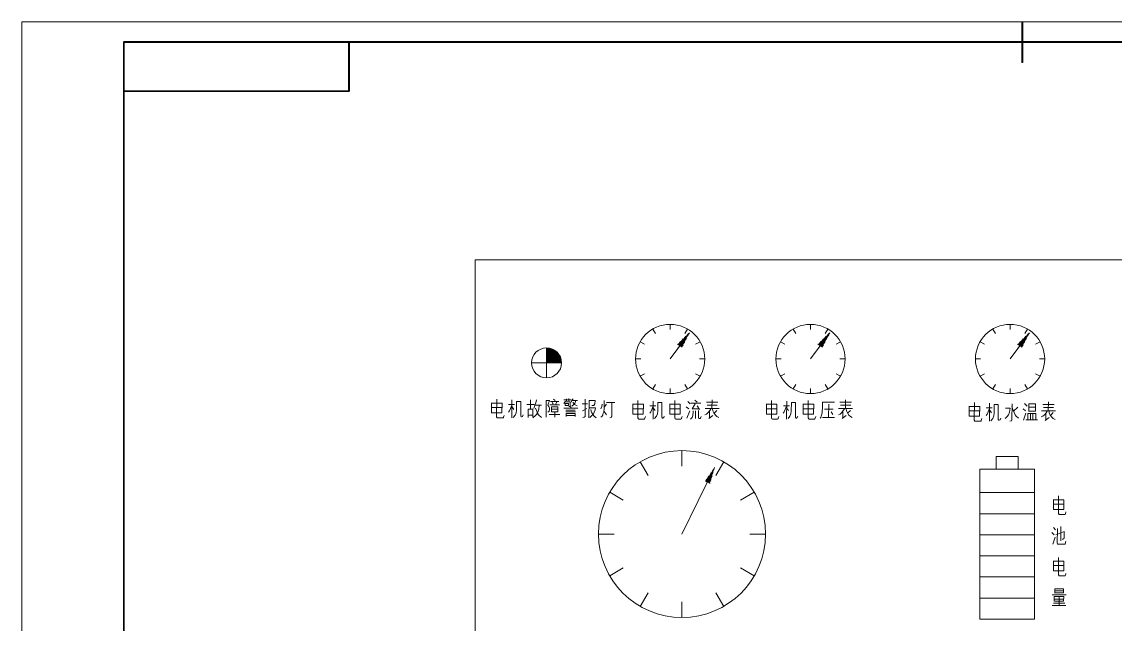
# Model space of a CAD drawing. Header units: millimetres. Extents: x 184 to 672, y 418 to 715.
# Drawn here: x 183.5 to 450.5, y 567.7 to 714.8 of the extents above; entities that cross this region are included whole.
import ezdxf

# ---------------------------------------------------------------- set-up
doc = ezdxf.new("R2010")
doc.units = ezdxf.units.MM
doc.layers.add('1', color=7, linetype='Continuous', lineweight=18)

msp = doc.modelspace()

# ---------------------------------------------------------------- linework, layer by layer
at = {"layer": '1', "color": 7, "linetype": 'Continuous'}
for p, q in [((672.18615, 714.79805), (183.54025, 714.79805)), ((183.54025, 714.79805), (183.54025, 417.9979)), ((427.7615, 704.8936), (427.7615, 714.79805)), ((427.9649, 714.79805), (427.9649, 704.8936)), ((208.34375, 422.89645), (208.34375, 709.89385)), ((208.4398, 709.7978), (208.4398, 709.99555)), ((208.4398, 709.99555), (667.2876, 709.99555)), ((667.2876, 709.7978), (208.4398, 709.7978)), ((208.5415, 709.89385), (208.5415, 422.89645)), ((263.34085, 697.8989), (263.34085, 709.89385)), ((263.34085, 709.89385), (263.54425, 709.89385)), ((263.54425, 709.89385), (263.54425, 697.8989)), ((427.9649, 704.8936), (427.7615, 704.8936)), ((208.4398, 697.99495), (263.44255, 697.99495)), ((263.44255, 697.7972), (208.4398, 697.7972)), ((263.44255, 697.99495), (263.44255, 697.7972))]:
    msp.add_line(p, q, dxfattribs=at)
at = {"layer": '1', "color": 1, "linetype": 'Continuous'}
for p, q in [((294.26895, 656.7104), (553.6548, 656.7104)), ((294.26895, 656.7104), (294.26895, 510.0025)), ((341.85325, 640.9243), (341.85325, 639.66435)), ((376.1318, 640.9243), (376.1318, 639.66435)), ((424.8687, 640.9243), (424.8687, 639.66435)), ((337.62705, 639.78865), (338.25985, 638.6982)), ((342.81375, 633.7714), (346.56535, 638.879)), ((346.345, 638.66995), (344.1528, 635.68675)), ((346.2885, 638.3366), (344.2771, 635.59635)), ((346.07945, 639.78865), (345.4523, 638.6982)), ((371.9056, 639.78865), (372.53275, 638.6982)), ((377.08665, 633.7714), (380.83825, 638.879)), ((380.62355, 638.66995), (378.43135, 635.68675)), ((380.56705, 638.3366), (378.55, 635.59635)), ((380.358, 639.78865), (379.7252, 638.6982)), ((420.6425, 639.78865), (421.2753, 638.6982)), ((425.8292, 633.7714), (429.5808, 638.879)), ((429.36045, 638.66995), (427.16825, 635.68675)), ((429.30395, 638.3366), (427.29255, 635.59635)), ((429.0949, 639.78865), (428.46775, 638.6982)), ((334.5365, 636.6981), (335.62695, 636.0653)), ((341.85325, 632.4719), (345.60485, 637.5795)), ((343.72905, 636.1218), (343.67255, 636.0427)), ((344.38445, 636.76025), (343.7912, 635.9523)), ((345.03985, 637.39305), (343.9155, 635.8619)), ((345.6896, 638.0315), (344.03415, 635.77715)), ((345.87605, 637.523), (344.39575, 635.5116)), ((345.4636, 636.7094), (344.52005, 635.4212)), ((345.05115, 635.8958), (344.6387, 635.3308)), ((349.17565, 636.6981), (348.0852, 636.0653)), ((368.8094, 636.6981), (369.89985, 636.0653)), ((376.1318, 632.4719), (379.8834, 637.5795)), ((378.0076, 636.1218), (377.94545, 636.0427)), ((378.65735, 636.76025), (378.06975, 635.9523)), ((379.31275, 637.39305), (378.1884, 635.8619)), ((379.96815, 638.0315), (378.30705, 635.77715)), ((380.1546, 637.523), (378.6743, 635.5116)), ((379.74215, 636.7094), (378.79295, 635.4212)), ((379.3297, 635.8958), (378.9116, 635.3308)), ((383.44855, 636.6981), (382.3581, 636.0653)), ((417.55195, 636.6981), (418.6424, 636.0653)), ((424.8687, 632.4719), (428.6203, 637.5795)), ((426.7445, 636.1218), (426.688, 636.0427)), ((427.3999, 636.76025), (426.80665, 635.9523)), ((428.0553, 637.39305), (426.93095, 635.8619)), ((428.70505, 638.0315), (427.0496, 635.77715)), ((428.8915, 637.523), (427.4112, 635.5116)), ((428.47905, 636.7094), (427.5355, 635.4212)), ((428.0666, 635.8958), (427.65415, 635.3308)), ((432.1911, 636.6981), (431.095, 636.0653)), ((311.67095, 635.1952), (311.67095, 627.85585)), ((311.67095, 635.1952), (311.67095, 631.52835)), ((311.67095, 635.0596), (312.65405, 635.0596)), ((311.67095, 634.90705), (313.08345, 634.90705)), ((311.67095, 634.76015), (313.39985, 634.76015)), ((311.67095, 634.6076), (313.6541, 634.6076)), ((311.67095, 634.4607), (313.8688, 634.4607)), ((311.67095, 634.30815), (314.05525, 634.30815)), ((311.67095, 634.16125), (314.2191, 634.16125)), ((311.67095, 634.0087), (314.366, 634.0087)), ((311.67095, 633.8618), (314.49595, 633.8618)), ((311.67095, 633.70925), (314.6146, 633.70925)), ((311.67095, 633.56235), (314.72195, 633.56235)), ((311.67095, 633.4098), (314.818, 633.4098)), ((311.67095, 633.25725), (314.90275, 633.25725)), ((311.67095, 633.11035), (314.9762, 633.11035)), ((311.67095, 632.9578), (315.044, 632.9578)), ((311.67095, 632.8109), (315.10615, 632.8109)), ((315.3378, 631.52835), (307.99845, 631.52835)), ((311.67095, 632.65835), (315.157, 632.65835)), ((311.67095, 632.51145), (315.2022, 632.51145)), ((311.67095, 632.3589), (315.24175, 632.3589)), ((311.67095, 632.212), (315.27, 632.212)), ((311.67095, 632.05945), (315.29825, 632.05945)), ((311.67095, 631.91255), (315.3152, 631.91255)), ((311.67095, 631.76), (315.3265, 631.76)), ((311.67095, 631.60745), (315.3378, 631.60745)), ((311.67095, 631.52835), (315.3378, 631.52835)), ((333.40085, 632.4719), (334.6608, 632.4719)), ((350.30565, 632.4719), (349.0457, 632.4719)), ((367.6794, 632.4719), (368.93935, 632.4719)), ((384.5842, 632.4719), (383.32425, 632.4719)), ((416.4163, 632.4719), (417.67625, 632.4719)), ((433.3211, 632.4719), (432.06115, 632.4719)), ((334.5365, 628.2457), (335.62695, 628.87285)), ((349.17565, 628.2457), (348.0852, 628.87285)), ((368.8094, 628.2457), (369.89985, 628.87285)), ((383.44855, 628.2457), (382.3581, 628.87285)), ((417.55195, 628.2457), (418.6424, 628.87285)), ((432.1911, 628.2457), (431.095, 628.87285)), ((337.62705, 625.1495), (338.25985, 626.2456)), ((341.85325, 624.0195), (341.85325, 625.27945)), ((346.07945, 625.1495), (345.4523, 626.2456)), ((371.9056, 625.1495), (372.53275, 626.2456)), ((376.1318, 624.0195), (376.1318, 625.27945)), ((380.358, 625.1495), (379.7252, 626.2456)), ((420.6425, 625.1495), (421.2753, 626.2456)), ((424.8687, 624.0195), (424.8687, 625.27945)), ((429.0949, 625.1495), (428.46775, 626.2456)), ((299.50085, 622.6183), (299.4613, 618.65765)), ((303.2242, 622.46575), (303.18465, 618.05875)), ((304.34855, 622.1211), (304.309, 619.99105)), ((304.34855, 622.1211), (305.35425, 622.1211)), ((305.35425, 622.1211), (305.35425, 618.5051)), ((307.76115, 622.5166), (307.76115, 620.13795)), ((309.0437, 621.77645), (309.19625, 622.46575)), ((311.5636, 622.31885), (312.3772, 622.31885)), ((311.5636, 622.31885), (311.5636, 618.26215)), ((312.3772, 622.31885), (311.993, 621.17755)), ((312.6484, 622.1211), (314.66545, 622.1211)), ((313.38855, 622.6635), (313.77275, 622.31885)), ((315.90845, 622.46575), (317.69385, 622.46575)), ((316.33785, 622.17195), (315.90845, 621.6239)), ((316.5695, 622.268), (316.5695, 622.71435)), ((317.15145, 622.81605), (317.15145, 622.268)), ((317.88595, 622.31885), (317.6543, 621.92335)), ((318.15715, 622.71435), (317.88595, 622.31885)), ((318.0046, 622.3697), (319.24195, 622.3697)), ((318.8182, 622.31885), (318.547, 621.6239)), ((321.10645, 622.6183), (321.10645, 618.4599)), ((321.99915, 618.05875), (322.0387, 622.31885)), ((322.0387, 622.31885), (323.54725, 622.31885)), ((323.54725, 622.31885), (323.4738, 621.477)), ((325.76205, 622.31885), (325.76205, 620.38655)), ((333.99975, 622.3471), (333.9602, 618.38645)), ((337.7231, 622.2002), (337.68355, 617.7932)), ((343.0002, 622.3471), (342.96065, 618.38645)), ((346.18115, 622.10415), (346.7631, 621.5109)), ((347.88745, 622.39795), (348.42985, 621.9064)), ((352.07975, 622.49965), (352.0402, 620.42045)), ((366.60025, 622.3471), (366.56635, 618.38645)), ((370.32925, 622.2002), (370.2897, 617.7932)), ((375.6007, 622.3471), (375.5668, 618.38645)), ((384.68025, 622.49965), (384.6407, 620.42045)), ((298.25785, 621.77645), (298.25785, 619.30175)), ((300.8173, 621.67475), (298.25785, 621.67475)), ((298.33695, 620.5843), (300.8173, 620.5843)), ((300.77775, 619.30175), (300.8173, 621.67475)), ((302.6027, 619.7933), (302.37105, 619.4995)), ((302.4106, 621.3301), (303.88525, 621.3301)), ((302.8739, 620.38655), (302.6027, 619.7933)), ((303.1112, 621.03065), (302.8739, 620.38655)), ((303.18465, 620.8329), (303.6875, 620.13795)), ((304.309, 619.99105), (304.2299, 619.34695)), ((306.83455, 621.38095), (308.6143, 621.38095)), ((307.1453, 618.2113), (307.1453, 620.1888)), ((307.1453, 620.1888), (308.30355, 620.1888)), ((308.30355, 620.1888), (308.30355, 618.30735)), ((308.54085, 620.38655), (308.84595, 621.17755)), ((308.84595, 621.17755), (309.0437, 621.77645)), ((308.9646, 621.2284), (310.3997, 621.2284)), ((309.00415, 620.48825), (309.35445, 619.4995)), ((309.35445, 619.4995), (309.46745, 619.20005)), ((309.62565, 619.74245), (309.4279, 619.30175)), ((309.7782, 620.23965), (309.62565, 619.74245)), ((309.89685, 621.2284), (309.7782, 620.23965)), ((312.1851, 619.59555), (311.95345, 619.5447)), ((311.993, 621.17755), (312.22465, 620.8329)), ((312.3433, 619.74245), (312.1851, 619.59555)), ((312.22465, 620.8329), (312.3772, 620.4374)), ((312.41675, 620.09275), (312.3433, 619.74245)), ((312.3772, 620.4374), (312.41675, 620.09275)), ((312.49585, 621.27925), (314.85755, 621.27925)), ((312.84615, 620.1888), (314.4338, 620.1888)), ((314.4338, 619.59555), (312.84615, 619.59555)), ((312.8857, 619.5447), (312.8857, 620.78205)), ((312.8857, 620.78205), (314.4338, 620.78205)), ((313.03825, 621.82165), (313.2699, 621.477)), ((313.65975, 619.5447), (313.65975, 618.26215)), ((314.20215, 621.92335), (313.85185, 621.3301)), ((314.4338, 620.78205), (314.4338, 619.59555)), ((315.87455, 620.4374), (319.2815, 620.4374)), ((316.25875, 621.9742), (317.42265, 621.9742)), ((316.99325, 621.6239), (316.25875, 621.6239)), ((316.25875, 621.6239), (316.25875, 621.13235)), ((316.25875, 621.13235), (316.99325, 621.13235)), ((318.66, 619.99105), (316.41695, 619.99105)), ((316.41695, 619.59555), (318.7391, 619.59555)), ((316.99325, 621.13235), (316.99325, 621.6239)), ((317.34355, 620.88375), (317.15145, 620.88375)), ((317.42265, 621.0815), (317.34355, 620.88375)), ((317.42265, 621.92335), (317.42265, 621.0815)), ((317.77295, 620.48825), (317.4622, 620.8329)), ((318.34925, 621.38095), (317.88595, 620.9346)), ((318.1176, 621.92335), (318.50745, 621.3301)), ((318.547, 621.6239), (318.34925, 621.38095)), ((318.50745, 621.3301), (319.12895, 621.03065)), ((320.37195, 621.477), (321.64885, 621.477)), ((320.4115, 619.7933), (321.53585, 620.38655)), ((322.0387, 620.5391), (323.62635, 620.5391)), ((322.46245, 620.13795), (322.5811, 619.69725)), ((322.5811, 619.69725), (322.73365, 619.34695)), ((323.24215, 621.13235), (322.73365, 621.0815)), ((323.27605, 619.4995), (323.0444, 618.95145)), ((323.4738, 621.477), (323.24215, 621.13235)), ((323.54725, 620.0419), (323.27605, 619.4995)), ((323.62635, 620.5391), (323.54725, 620.0419)), ((325.1462, 620.8329), (324.94845, 620.2905)), ((325.21965, 621.42615), (325.1462, 620.8329)), ((325.64905, 619.59555), (325.5304, 619.20005)), ((325.6886, 619.7933), (325.64905, 619.59555)), ((325.7225, 620.09275), (325.6886, 619.7933)), ((326.30445, 621.42615), (325.7225, 620.73685)), ((325.76205, 620.38655), (325.7225, 620.09275)), ((325.76205, 619.6464), (326.344, 618.8554)), ((326.344, 621.8725), (328.36105, 621.8725)), ((327.587, 621.82165), (327.587, 618.5051)), ((332.7624, 621.5109), (332.7624, 619.03055)), ((335.3162, 621.4092), (332.7624, 621.4092)), ((332.83585, 620.31875), (335.3162, 620.31875)), ((335.27665, 619.03055), (335.3162, 621.4092)), ((337.10725, 619.52775), (336.86995, 619.2283)), ((336.9095, 621.06455), (338.38415, 621.06455)), ((337.37845, 620.121), (337.10725, 619.52775)), ((337.6101, 620.7651), (337.37845, 620.121)), ((337.68355, 620.56735), (338.19205, 619.8724)), ((338.8079, 619.7255), (338.73445, 619.0814)), ((338.84745, 621.85555), (338.8079, 619.7255)), ((338.84745, 621.85555), (339.85315, 621.85555)), ((339.85315, 621.85555), (339.85315, 618.23955)), ((341.7572, 621.5109), (341.7572, 619.03055)), ((344.31665, 621.4092), (341.7572, 621.4092)), ((341.8363, 620.31875), (344.31665, 620.31875)), ((344.2771, 619.03055), (344.31665, 621.4092)), ((345.79695, 620.81595), (346.4128, 620.2679)), ((345.9495, 618.0418), (346.684, 619.8272)), ((346.9213, 621.6578), (349.3621, 621.6578)), ((347.96655, 621.5109), (347.1925, 620.2679)), ((347.1925, 620.2679), (348.78015, 620.2679)), ((347.4637, 619.8272), (347.4976, 619.33)), ((348.07955, 619.77635), (348.07955, 617.8949)), ((348.4694, 621.06455), (349.05135, 620.17185)), ((348.7406, 619.8724), (348.7406, 618.2904)), ((350.37345, 620.3696), (353.81995, 620.3696)), ((350.72375, 621.9064), (353.5092, 621.9064)), ((350.8763, 621.1606), (353.35665, 621.1606)), ((351.53735, 619.8724), (351.1475, 619.38085)), ((351.45825, 619.7255), (351.45825, 618.1435)), ((351.80855, 620.2679), (351.53735, 619.8724)), ((352.2323, 620.2679), (352.3114, 619.8272)), ((352.3114, 619.8272), (352.54305, 619.27915)), ((353.27755, 619.92325), (352.5826, 619.2283)), ((365.3629, 621.5109), (365.3629, 619.03055)), ((367.92235, 621.4092), (365.3629, 621.4092)), ((365.442, 620.31875), (367.92235, 620.31875)), ((367.8828, 619.03055), (367.92235, 621.4092)), ((369.70775, 619.52775), (369.4761, 619.2283)), ((369.51565, 621.06455), (370.98465, 621.06455)), ((369.97895, 620.121), (369.70775, 619.52775)), ((370.2106, 620.7651), (369.97895, 620.121)), ((370.2897, 620.56735), (370.79255, 619.8724)), ((371.41405, 619.7255), (371.33495, 619.0814)), ((371.4536, 621.85555), (371.41405, 619.7255)), ((371.4536, 621.85555), (372.4593, 621.85555)), ((372.4593, 621.85555), (372.4593, 618.23955)), ((374.36335, 621.5109), (374.36335, 619.03055)), ((376.9228, 621.4092), (374.36335, 621.4092)), ((374.44245, 620.31875), (376.9228, 620.31875)), ((376.88325, 619.03055), (376.9228, 621.4092)), ((379.0585, 620.3696), (379.01895, 619.8272)), ((379.01895, 619.8272), (379.01895, 619.38085)), ((379.09805, 621.9516), (379.0585, 621.1606)), ((379.0585, 621.1606), (379.0585, 620.3696)), ((381.9626, 621.9516), (379.09805, 621.9516)), ((379.56135, 620.2227), (381.6914, 620.2227)), ((380.56705, 621.4092), (380.5275, 618.1887)), ((381.18855, 619.5786), (381.6123, 618.88365)), ((382.97395, 620.3696), (386.4261, 620.3696)), ((383.32425, 621.9064), (386.11535, 621.9064)), ((383.4768, 621.1606), (385.95715, 621.1606)), ((384.13785, 619.8724), (383.748, 619.38085)), ((384.05875, 619.7255), (384.05875, 618.1435)), ((384.40905, 620.2679), (384.13785, 619.8724)), ((384.8328, 620.2679), (384.9119, 619.8272)), ((384.9119, 619.8272), (385.14355, 619.27915)), ((385.8837, 619.92325), (385.1831, 619.2283)), ((414.9021, 620.9798), (414.9021, 618.5051)), ((417.46155, 620.88375), (414.9021, 620.88375)), ((414.9812, 619.7933), (417.46155, 619.7933)), ((416.1451, 621.82165), (416.10555, 617.861)), ((417.422, 618.5051), (417.46155, 620.88375)), ((419.05485, 620.53345), (420.5295, 620.53345)), ((419.51815, 619.59555), (419.24695, 619.0023)), ((419.7498, 620.23965), (419.51815, 619.59555)), ((419.86845, 621.67475), (419.8289, 617.26775)), ((419.8289, 620.0419), (420.33175, 619.34695)), ((420.9928, 621.3301), (420.95325, 619.20005)), ((420.9928, 621.3301), (421.9985, 621.3301)), ((421.9985, 621.3301), (421.9985, 617.7141)), ((423.75, 620.4374), (424.9139, 620.4374)), ((424.71615, 619.49385), (424.44495, 618.8554)), ((424.9139, 620.4374), (424.71615, 619.49385)), ((425.3772, 621.52785), (425.33765, 617.61805)), ((425.33765, 620.8329), (425.52975, 620.13795)), ((425.52975, 620.13795), (425.8405, 619.3978)), ((426.7332, 620.686), (425.7275, 619.74245)), ((428.63725, 619.7933), (428.0553, 620.3357)), ((429.02145, 620.9798), (428.4056, 621.6239)), ((431.07805, 619.74245), (429.37175, 619.74245)), ((429.4113, 619.74245), (429.45085, 621.477)), ((429.4113, 620.686), (431.0385, 620.686)), ((429.45085, 621.477), (431.07805, 621.477)), ((431.07805, 621.477), (431.07805, 619.74245)), ((432.5188, 619.84415), (435.9653, 619.84415)), ((432.86345, 621.3753), (435.65455, 621.3753)), ((433.02165, 620.63515), (435.502, 620.63515)), ((433.94825, 619.74245), (433.67705, 619.34695)), ((434.21945, 621.9742), (434.1799, 619.895)), ((434.37765, 619.74245), (434.4511, 619.2961)), ((298.25785, 619.30175), (300.77775, 619.30175)), ((299.4613, 618.65765), (299.4613, 618.3582)), ((299.4613, 618.3582), (299.61385, 618.1096)), ((299.61385, 618.1096), (299.7325, 618.05875)), ((299.7325, 618.05875), (300.8173, 618.05875)), ((300.8173, 618.05875), (300.96985, 618.05875)), ((300.96985, 618.05875), (301.12805, 618.1096)), ((301.12805, 618.1096), (301.1676, 618.26215)), ((301.1676, 618.26215), (301.32015, 618.70285)), ((303.99825, 618.7537), (303.53495, 618.16045)), ((304.2299, 619.34695), (303.99825, 618.7537)), ((305.35425, 618.5051), (305.4729, 618.30735)), ((305.4729, 618.30735), (305.5859, 618.30735)), ((305.5859, 618.30735), (305.78365, 618.40905)), ((305.78365, 618.40905), (305.9362, 618.80455)), ((308.26965, 618.7537), (307.1453, 618.7537)), ((309.00415, 618.70285), (308.30355, 618.05875)), ((309.19625, 618.95145), (309.00415, 618.70285)), ((309.4279, 619.30175), (309.19625, 618.95145)), ((309.46745, 619.20005), (309.73865, 618.8554)), ((309.73865, 618.8554), (310.3997, 618.2113)), ((312.30375, 618.95145), (314.93665, 618.95145)), ((318.66, 618.65765), (316.41695, 618.65765)), ((316.4904, 618.40905), (316.4904, 619.1492)), ((316.4904, 619.1492), (318.66, 619.1492)), ((318.66, 619.1492), (318.66, 618.40905)), ((320.8748, 618.26215), (320.56405, 618.2113)), ((321.10645, 618.4599), (320.8748, 618.26215)), ((322.6602, 618.55595), (322.2308, 618.16045)), ((323.0444, 618.95145), (322.6602, 618.55595)), ((322.73365, 619.34695), (322.97095, 618.9006)), ((322.97095, 618.9006), (323.3156, 618.5051)), ((323.3156, 618.5051), (323.81845, 618.1096)), ((325.1462, 618.4599), (324.94845, 618.26215)), ((325.37785, 618.7537), (325.1462, 618.4599)), ((325.4513, 618.95145), (325.37785, 618.7537)), ((325.5304, 619.20005), (325.4513, 618.95145)), ((327.4288, 618.16045), (327.11805, 618.05875)), ((327.54745, 618.3582), (327.4288, 618.2113)), ((327.4288, 618.2113), (327.4288, 618.16045)), ((327.587, 618.4599), (327.54745, 618.3582)), ((332.7624, 619.03055), (335.27665, 619.03055)), ((333.9602, 618.38645), (333.9602, 618.09265)), ((333.9602, 618.09265), (334.1184, 617.84405)), ((334.1184, 617.84405), (334.2314, 617.7932)), ((334.2314, 617.7932), (335.3162, 617.7932)), ((335.3162, 617.7932), (335.4744, 617.7932)), ((335.4744, 617.7932), (335.62695, 617.84405)), ((335.62695, 617.84405), (335.6665, 617.99095)), ((335.6665, 617.99095), (335.81905, 618.4373)), ((338.49715, 618.48815), (338.03385, 617.8949)), ((338.73445, 619.0814), (338.49715, 618.48815)), ((339.85315, 618.23955), (339.9718, 618.0418)), ((339.9718, 618.0418), (340.09045, 618.0418)), ((340.09045, 618.0418), (340.28255, 618.1435)), ((340.28255, 618.1435), (340.4351, 618.539)), ((341.7572, 619.03055), (344.2771, 619.03055)), ((342.96065, 618.38645), (342.96065, 618.09265)), ((342.96065, 618.09265), (343.1132, 617.84405)), ((343.1132, 617.84405), (343.23185, 617.7932)), ((343.23185, 617.7932), (344.31665, 617.7932)), ((344.31665, 617.7932), (344.4692, 617.7932)), ((344.4692, 617.7932), (344.6274, 617.84405)), ((344.6274, 617.84405), (344.66695, 617.99095)), ((344.66695, 617.99095), (344.8195, 618.4373)), ((347.0343, 617.99095), (346.80265, 617.7932)), ((347.1925, 618.1887), (347.0343, 617.99095)), ((347.3055, 618.38645), (347.1925, 618.1887)), ((347.3846, 618.63505), (347.3055, 618.38645)), ((347.42415, 618.9345), (347.3846, 618.63505)), ((347.4976, 619.33), (347.42415, 618.9345)), ((348.7406, 618.2904), (348.7406, 618.09265)), ((348.7406, 618.09265), (348.8536, 617.94575)), ((348.8536, 617.94575), (349.2039, 617.94575)), ((349.2039, 617.94575), (349.283, 618.0418)), ((349.283, 618.0418), (349.3621, 618.1435)), ((349.3621, 618.1435), (349.43555, 618.4373)), ((350.75765, 619.03055), (350.3339, 618.8328)), ((351.1475, 619.38085), (350.75765, 619.03055)), ((351.26615, 617.94575), (352.27185, 618.6859)), ((352.54305, 619.27915), (352.89335, 618.7876)), ((352.89335, 618.7876), (353.27755, 618.4373)), ((353.27755, 618.4373), (353.70695, 618.1887)), ((365.3629, 619.03055), (367.8828, 619.03055)), ((366.56635, 618.38645), (366.56635, 618.09265)), ((366.56635, 618.09265), (366.7189, 617.84405)), ((366.7189, 617.84405), (366.83755, 617.7932)), ((366.83755, 617.7932), (367.92235, 617.7932)), ((367.92235, 617.7932), (368.0749, 617.7932)), ((368.0749, 617.7932), (368.22745, 617.84405)), ((368.22745, 617.84405), (368.267, 617.99095)), ((368.267, 617.99095), (368.4252, 618.4373)), ((371.1033, 618.48815), (370.64, 617.8949)), ((371.33495, 619.0814), (371.1033, 618.48815)), ((372.4593, 618.23955), (372.5723, 618.0418)), ((372.5723, 618.0418), (372.69095, 618.0418)), ((372.69095, 618.0418), (372.88305, 618.1435)), ((372.88305, 618.1435), (373.04125, 618.539)), ((374.36335, 619.03055), (376.88325, 619.03055)), ((375.5668, 618.38645), (375.5668, 618.09265)), ((375.5668, 618.09265), (375.71935, 617.84405)), ((375.71935, 617.84405), (375.838, 617.7932)), ((375.838, 617.7932), (376.9228, 617.7932)), ((376.9228, 617.7932), (377.07535, 617.7932)), ((377.07535, 617.7932), (377.2279, 617.84405)), ((377.2279, 617.84405), (377.26745, 617.99095)), ((377.26745, 617.99095), (377.42565, 618.4373)), ((378.6291, 618.1887), (378.5161, 617.99095)), ((378.74775, 618.539), (378.6291, 618.1887)), ((378.9003, 618.98535), (378.74775, 618.539)), ((379.01895, 619.38085), (378.9003, 618.98535)), ((379.09805, 618.1887), (382.00215, 618.1887)), ((383.3638, 619.03055), (382.9344, 618.8328)), ((383.748, 619.38085), (383.3638, 619.03055)), ((383.86665, 617.94575), (384.87235, 618.6859)), ((385.14355, 619.27915), (385.49385, 618.7876)), ((385.49385, 618.7876), (385.8837, 618.4373)), ((385.8837, 618.4373), (386.30745, 618.1887)), ((414.9021, 618.5051), (417.422, 618.5051)), ((416.10555, 617.861), (416.10555, 617.5672)), ((416.10555, 617.5672), (416.2581, 617.3186)), ((416.2581, 617.3186), (416.37675, 617.26775)), ((416.37675, 617.26775), (417.46155, 617.26775)), ((417.46155, 617.26775), (417.6141, 617.26775)), ((417.6141, 617.26775), (417.7723, 617.3186)), ((417.7723, 617.3186), (417.81185, 617.4655)), ((417.81185, 617.4655), (417.9644, 617.91185)), ((419.24695, 619.0023), (419.0153, 618.70285)), ((420.6425, 617.9627), (420.1792, 617.36945)), ((420.87415, 618.55595), (420.6425, 617.9627)), ((420.95325, 619.20005), (420.87415, 618.55595)), ((421.9985, 617.7141), (422.11715, 617.51635)), ((422.11715, 617.51635), (422.23015, 617.51635)), ((422.23015, 617.51635), (422.4279, 617.61805)), ((422.4279, 617.61805), (422.58045, 618.01355)), ((424.17375, 618.45425), (423.6709, 617.9627)), ((424.44495, 618.8554), (424.17375, 618.45425)), ((425.219, 617.36945), (424.79525, 617.26775)), ((425.33765, 617.61805), (425.219, 617.36945)), ((425.8405, 619.3978), (426.1117, 618.8554)), ((426.1117, 618.8554), (426.3829, 618.5051)), ((426.3829, 618.5051), (426.88575, 618.01355)), ((428.17395, 617.51635), (428.75025, 619.20005)), ((428.71635, 617.61805), (431.54135, 617.61805)), ((429.17965, 617.61805), (429.17965, 619.1492)), ((429.17965, 619.1492), (431.19105, 619.1492)), ((429.83505, 619.09835), (429.83505, 617.61805)), ((430.45655, 619.09835), (430.45655, 617.61805)), ((431.19105, 619.1492), (431.15715, 617.61805)), ((432.903, 618.5051), (432.47925, 618.30735)), ((433.29285, 618.8554), (432.903, 618.5051)), ((433.67705, 619.34695), (433.29285, 618.8554)), ((433.40585, 617.41465), (434.4172, 618.16045)), ((433.6036, 619.20005), (433.6036, 617.61805)), ((434.4511, 619.2961), (434.6884, 618.7537)), ((434.6884, 618.7537), (435.03305, 618.2565)), ((435.4229, 619.3978), (434.7223, 618.70285)), ((435.03305, 618.2565), (435.4229, 617.91185)), ((435.4229, 617.91185), (435.84665, 617.66325)), ((344.74605, 610.0979), (344.74605, 606.2559)), ((334.55345, 607.36895), (336.47445, 604.0411)), ((354.93865, 607.36895), (353.012, 604.0411)), ((421.4448, 608.6741), (421.4448, 605.53835)), ((421.4448, 608.6741), (426.87445, 608.6741)), ((426.87445, 608.6741), (426.87445, 605.53835)), ((344.74605, 589.7127), (352.72385, 605.94515)), ((352.72385, 605.94515), (344.74605, 589.7127)), ((351.3057, 603.96765), (350.59945, 602.53255)), ((351.8368, 604.71345), (350.73505, 602.46475)), ((352.3679, 605.4536), (350.87065, 602.4026)), ((352.63345, 605.657), (351.0006, 602.3348)), ((352.37355, 604.78125), (351.1362, 602.267)), ((352.108, 603.9055), (351.2718, 602.20485)), ((417.5124, 605.53835), (417.5124, 568.93765)), ((417.5124, 605.53835), (430.8012, 605.53835)), ((430.8012, 605.53835), (430.8012, 568.93765)), ((350.7746, 603.2275), (350.46385, 602.60035)), ((351.8481, 603.0354), (351.4074, 602.13705)), ((351.58255, 602.15965), (351.543, 602.06925)), ((327.0898, 599.9053), (330.41765, 597.9843)), ((362.39665, 599.9053), (359.0688, 597.9843)), ((430.8012, 599.8375), (417.5124, 599.8375)), ((435.4681, 598.1877), (435.4681, 595.713)), ((438.0219, 598.086), (435.4681, 598.086)), ((436.70545, 599.02955), (436.6659, 595.0689)), ((437.98235, 595.713), (438.0219, 598.086)), ((435.4681, 595.713), (437.98235, 595.713)), ((435.54155, 596.99555), (438.0219, 596.99555)), ((430.8012, 594.69035), (417.5124, 594.69035)), ((436.6659, 595.0689), (436.6659, 594.76945)), ((436.6659, 594.76945), (436.8241, 594.52085)), ((436.8241, 594.52085), (436.9371, 594.47565)), ((436.9371, 594.47565), (438.0219, 594.47565)), ((438.0219, 594.47565), (438.1801, 594.47565)), ((438.1801, 594.47565), (438.33265, 594.52085)), ((438.33265, 594.52085), (438.3722, 594.6734)), ((438.3722, 594.6734), (438.52475, 595.11975)), ((435.62065, 589.54885), (435.07825, 590.09125)), ((435.50765, 591.27775), (435.97095, 590.7862)), ((438.06145, 590.33985), (436.0105, 589.54885)), ((436.43425, 591.08), (436.3947, 587.46965)), ((437.2874, 591.52635), (437.24785, 588.0629)), ((438.06145, 588.75785), (438.06145, 590.33985)), ((324.36085, 589.7127), (328.20285, 589.7127)), ((365.13125, 589.7127), (361.2836, 589.7127)), ((430.8012, 589.53755), (417.5124, 589.53755)), ((435.27035, 587.2719), (435.89185, 588.9556)), ((436.3947, 587.46965), (436.4738, 587.32275)), ((437.67725, 588.40755), (437.8298, 588.50925)), ((437.8298, 588.50925), (437.98235, 588.5601)), ((437.98235, 588.5601), (438.06145, 588.75785)), ((438.21965, 587.2719), (438.33265, 587.36795)), ((438.33265, 587.36795), (438.3722, 587.5205)), ((438.3722, 587.5205), (438.41175, 587.61655)), ((438.41175, 587.61655), (438.4513, 587.9612)), ((436.4738, 587.32275), (436.5529, 587.2719)), ((436.5529, 587.2719), (436.62635, 587.22105)), ((436.62635, 587.22105), (436.78455, 587.22105)), ((436.78455, 587.22105), (438.0219, 587.22105)), ((438.0219, 587.22105), (438.101, 587.22105)), ((438.101, 587.22105), (438.21965, 587.2719)), ((430.8012, 584.3904), (417.5124, 584.3904)), ((435.4681, 583.18695), (435.4681, 580.71225)), ((438.0219, 583.08525), (435.4681, 583.08525)), ((436.70545, 584.0288), (436.6659, 580.06815)), ((437.98235, 580.71225), (438.0219, 583.08525)), ((327.0898, 579.52575), (330.41765, 581.44675)), ((362.39665, 579.52575), (359.0688, 581.44675)), ((435.4681, 580.71225), (437.98235, 580.71225)), ((435.54155, 582.00045), (438.0219, 582.00045)), ((436.6659, 580.06815), (436.6659, 579.7687)), ((436.6659, 579.7687), (436.8241, 579.52575)), ((436.8241, 579.52575), (436.9371, 579.4749)), ((436.9371, 579.4749), (438.0219, 579.4749)), ((438.0219, 579.4749), (438.1801, 579.4749)), ((438.1801, 579.4749), (438.33265, 579.52575)), ((438.33265, 579.52575), (438.3722, 579.67265)), ((438.3722, 579.67265), (438.52475, 580.119)), ((430.8012, 579.2376), (417.5124, 579.2376)), ((334.55345, 572.0621), (336.47445, 575.38995)), ((354.93865, 572.0621), (353.012, 575.38995)), ((430.8012, 574.09045), (417.5124, 574.09045)), ((435.15735, 574.84755), (438.60385, 574.84755)), ((435.6602, 573.3616), (435.6602, 574.4464)), ((435.6602, 574.4464), (437.98235, 574.4464)), ((437.94845, 575.3391), (435.7393, 575.3391)), ((435.77885, 575.3391), (435.77885, 576.3787)), ((435.77885, 576.3787), (437.94845, 576.3787)), ((435.77885, 575.8363), (437.9089, 575.8363)), ((436.8241, 574.4464), (436.8241, 572.3672)), ((437.94845, 576.3787), (437.94845, 575.3391)), ((437.98235, 574.4464), (437.94845, 573.3616)), ((344.74605, 569.33315), (344.74605, 573.17515)), ((438.49085, 572.27115), (435.15735, 572.27115)), ((435.50765, 572.8644), (438.21965, 572.8644)), ((435.69975, 573.85315), (437.98235, 573.85315)), ((437.94845, 573.3616), (435.69975, 573.3616)), ((430.8012, 568.93765), (417.5124, 568.93765))]:
    msp.add_line(p, q, dxfattribs=at)
for centre, radius in [((341.85325, 632.4719), 8.4524), ((376.1318, 632.4719), 8.4524), ((424.8687, 632.4719), 8.4524), ((311.67095, 631.52835), 3.66685), ((344.74605, 589.7127), 20.3852)]:
    msp.add_circle(centre, radius, dxfattribs=at)
msp.add_arc((311.67095, 631.52835), 3.66685, 0, 89.999981, dxfattribs=at)

doc.saveas('drawing.dxf')
